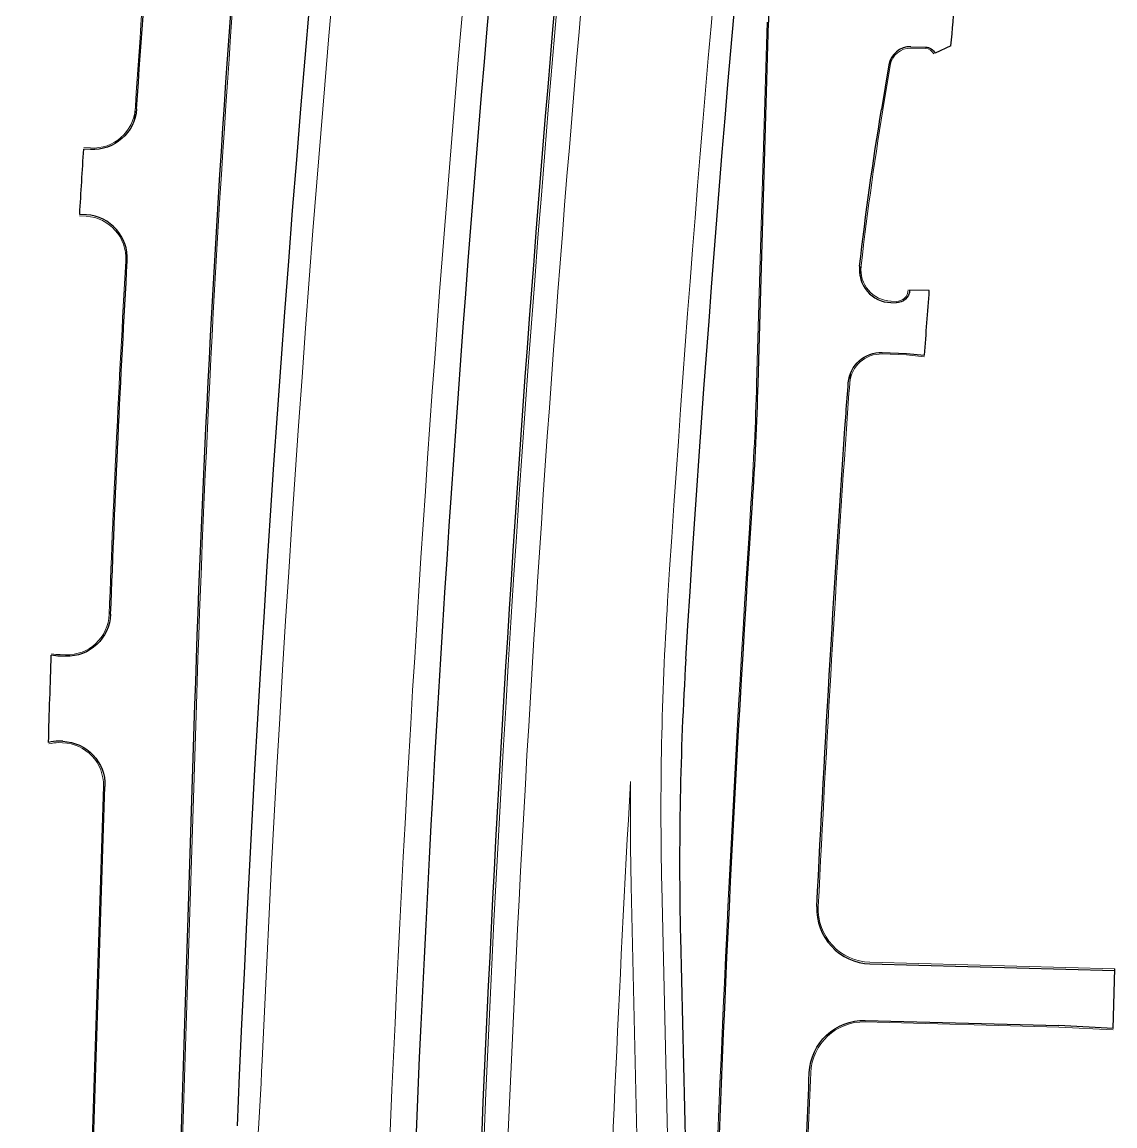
# Model space of a CAD drawing. Extents: x 2536801 to 2538856, y 7112140 to 7131569.
# Drawn here: x 2538044 to 2538545, y 7128224 to 7128730 of the extents above; entities that cross this region are included whole.
import ezdxf

# ---------------------------------------------------------------- set-up
doc = ezdxf.new("R2010")
doc.units = 0
doc.header["$LTSCALE"] = 100
doc.header["$MEASUREMENT"] = 0
for name, color, linetype, lineweight in [('D_BOC_FR', 3, 'Continuous', 13), ('D_BOC_XST', 4, 'Continuous', 13), ('D_CTB_1', 2, 'Continuous', 0), ('D_DRVWY_1', 6, 'Continuous', 30), ('D_EOS_ML', 7, 'Continuous', 30), ('D_EOS_RMP', 1, 'Continuous', 30), ('D_EOT_ML', 7, 'Continuous', 13), ('D_EOT_RMP', 1, 'Continuous', 13), ('D_FOC_FR', 3, 'Continuous', 30), ('D_FOC_XST', 4, 'Continuous', 30)]:
    doc.layers.add(name, color=color, linetype=linetype, lineweight=lineweight)

msp = doc.modelspace()

# ---------------------------------------------------------------- linework, layer by layer
at = {"layer": 'D_BOC_FR', "lineweight": 0}
for p, q in [((2538380.6, 7128563.93), (2538385.4, 7128729.55)), ((2538442.38, 7128713.32), (2538438.44, 7128689.36)), ((2538108.9, 7127941.85), (2538124.03, 7128416.69)), ((2538057.33, 7127621.02), (2538081.49, 7128379.53))]:
    msp.add_line(p, q, dxfattribs=at)
at = {"layer": 'D_BOC_FR', "lineweight": 0, "extrusion": (0, 0, -1)}
for centre, radius, start, end in [((-2546081.33, 7128163.15), 7961.33, 1.824972, 6.697024), ((-2546081.33, 7128163.15), 8002.67, 3.737296, 5.171325), ((-2539917.94, 7128446.29), 1499.33, 6.39198, 9.32981), ((-2546081.33, 7128163.15), 8002.67, 2.112555, 3.310586), ((-2539917.94, 7128446.29), 1499.33, 3.9773, 4.68306), ((-2549393.07, 7127787.5), 10997.33, 2.79773, 3.977297), ((-2549393.07, 7127787.5), 11038.67, 1.825113, 3.749115), ((-2549393.07, 7127787.5), 10997.33, 1.825113, 2.400826)]:
    msp.add_arc(centre, radius, start, end, dxfattribs=at)
at = {"layer": 'D_BOC_FR', "lineweight": 0}
msp.add_arc((2536881.9, 7128607.33), 1499.33, 356.25089, 358.34116, dxfattribs=at)
at = {"layer": 'D_BOC_XST', "lineweight": 0}
for p, q in [((2538432.49, 7128298.77), (2538544.68, 7128295.74)), ((2538430.36, 7128271.49), (2538518.95, 7128269.09)), ((2538543.91, 7128267.82), (2538518.94, 7128269.09))]:
    msp.add_line(p, q, dxfattribs=at)
msp.add_arc((2538433.15, 7128323.1), 24.33, 177.2023, 268.4513, dxfattribs=at)
at = {"layer": 'D_BOC_XST', "lineweight": 0, "extrusion": (0, 0, -1)}
msp.add_arc((-2538429.7, 7128247.16), 24.33, 2.4008, 91.5487, dxfattribs=at)
at = {"layer": 'D_CTB_1', "linetype": 'Continuous', "lineweight": 0, "ltscale": 0.025, "extrusion": (0, 0, -1)}
msp.add_arc((-2549729.58, 7127736.07), 11484, 1.824925, 8.089181, dxfattribs=at)
at = {"layer": 'D_DRVWY_1', "lineweight": 0}
for p, q in [((2538451.25, 7128717.59), (2538457.92, 7128717.42)), ((2538075.53, 7128671.85), (2538072.48, 7128672.04)), ((2538073.61, 7128640.58), (2538070.55, 7128640.77)), ((2538442.14, 7128601.67), (2538444.48, 7128601.58)), ((2538438.08, 7128577.47), (2538449.21, 7128577.05)), ((2538449.17, 7128577.06), (2538457.43, 7128576.24)), ((2538064.17, 7128439.66), (2538061.69, 7128439.74)), ((2538062.78, 7128399.35), (2538061.02, 7128399.41))]:
    msp.add_line(p, q, dxfattribs=at)
at = {"layer": 'D_DRVWY_1'}
for p, q in [((2538451.26, 7128718.26), (2538457.94, 7128718.09)), ((2538469.61, 7128718.58), (2538462.32, 7128715.24)), ((2538075.49, 7128671.19), (2538072.44, 7128671.38)), ((2538073.65, 7128641.25), (2538070.59, 7128641.43)), ((2538459.69, 7128606.59), (2538450.68, 7128606.78)), ((2538442.11, 7128601), (2538444.45, 7128600.92)), ((2538438.11, 7128578.14), (2538449.23, 7128577.72)), ((2538064.15, 7128438.99), (2538061.67, 7128439.07)), ((2538062.81, 7128400.02), (2538061.05, 7128400.07))]:
    msp.add_line(p, q, dxfattribs=at)
at = {"layer": 'D_DRVWY_1', "lineweight": 30}
msp.add_line((2538449.23, 7128577.72), (2538457.5, 7128576.9), dxfattribs=at)
at = {"layer": 'D_DRVWY_1', "extrusion": (0, 0, -1)}
for centre, radius, start, end in [((-2549394.64, 7127787.46), 10964.64, 4.871438, 4.987685), ((-2538457.81, 7128713.09), 5, 91.4779, 154.461), ((-2538076.72, 7128691.15), 20, 183.7739, 273.5239), ((-2546081.33, 7128163.15), 8025, 3.416846, 3.631036), ((-2538444.68, 7128606.91), 6, 181.2079, 272.1425), ((-2549389.67, 7127784.48), 10960.86, 4.145856, 4.301499), ((-2538437.55, 7128563.15), 15, 4.5132, 92.1425), ((-2538064.78, 7128458.98), 20, 182.1134, 271.8313), ((-2546081.38, 7128164.74), 8028.5, 1.675794, 1.961004), ((-2538061.25, 7128456.07), 17.01, 268.5718, 282.4497), ((-2538062.17, 7128380.03), 20, 91.8313, 181.825)]:
    msp.add_arc(centre, radius, start, end, dxfattribs=at)
at = {"layer": 'D_DRVWY_1'}
for centre, radius, start, end in [((2538451.01, 7128708.26), 10, 88.5221, 170.6702), ((2538072.42, 7128621.28), 20, 356.726, 86.4761), ((2538442.67, 7128615.99), 15, 173.4382, 267.8575), ((2538061.33, 7128376.94), 23.13, 90.7172, 102.5405)]:
    msp.add_arc(centre, radius, start, end, dxfattribs=at)
at = {"layer": 'D_DRVWY_1', "lineweight": 0}
for centre, radius, start, end in [((2538451.01, 7128708.26), 9.33, 88.5221, 170.6702), ((2538072.42, 7128621.28), 19.33, 356.726, 86.4761), ((2538442.67, 7128615.99), 14.33, 173.4382, 267.8575), ((2538061.33, 7128376.94), 22.47, 90.7172, 102.5405)]:
    msp.add_arc(centre, radius, start, end, dxfattribs=at)
at = {"layer": 'D_DRVWY_1', "lineweight": 0, "extrusion": (0, 0, -1)}
for centre, radius, start, end in [((-2538457.81, 7128713.09), 4.33, 91.4779, 154.461), ((-2538076.72, 7128691.15), 19.33, 183.7739, 273.5239), ((-2538444.68, 7128606.91), 5.33, 181.2079, 272.1425), ((-2538437.55, 7128563.15), 14.33, 4.5132, 92.1425), ((-2538064.78, 7128458.98), 19.33, 182.1134, 271.8313), ((-2538061.25, 7128456.07), 16.34, 268.5718, 282.4497), ((-2538062.17, 7128380.03), 19.33, 91.8313, 181.825)]:
    msp.add_arc(centre, radius, start, end, dxfattribs=at)
at = {"layer": 'D_EOS_ML', "extrusion": (0, 0, -1)}
for radius, start, end in [(11515, 1.824925, 11.529987), (11485, 1.824925, 10.322938), (11597, 2.41046, 9.790869), (11403, 3.52727, 8.520802)]:
    msp.add_arc((-2549729.58, 7127736.07), radius, start, end, dxfattribs=at)
at = {"layer": 'D_EOS_RMP'}
msp.add_line((2538345.73, 7128310.14), (2538351.22, 7128071.46), dxfattribs=at)
msp.add_arc((2539853.33, 7128344.85), 1508, 176.47273, 181.31899, dxfattribs=at)
at = {"layer": 'D_EOT_ML', "extrusion": (0, 0, -1)}
for radius, start, end in [(11527, 1.824925, 11.529987), (11473, 1.824925, 10.322649), (11587, 2.561278, 9.648459), (11413, 3.65794, 8.372641), (11425, 1.824925, 3.239106)]:
    msp.add_arc((-2549729.58, 7127736.07), radius, start, end, dxfattribs=at)
at = {"layer": 'D_EOT_RMP'}
for p, q in [((2538323.18, 7128333.67), (2538329.23, 7128070.95)), ((2538337.17, 7128333.99), (2538343.22, 7128071.28))]:
    msp.add_line(p, q, dxfattribs=at)
for radius, start in [(1500, 176.34206), (1514, 179.50426)]:
    msp.add_arc((2539836.78, 7128368.52), radius, start, 181.31899, dxfattribs=at)
at = {"layer": 'D_EOT_RMP', "extrusion": (0, 0, -1)}
msp.add_arc((-2536655.66, 7128320.9), 1500, 182.56128, 185.76287, dxfattribs=at)
at = {"layer": 'D_FOC_FR'}
for p, q in [((2538381.27, 7128563.91), (2538386.07, 7128729.53)), ((2538441.14, 7128709.88), (2538437.79, 7128689.47)), ((2538083.93, 7127179.11), (2538123.37, 7128416.71)), ((2538044.21, 7127188.57), (2538082.16, 7128379.39))]:
    msp.add_line(p, q, dxfattribs=at)
at = {"layer": 'D_FOC_FR', "extrusion": (0, 0, -1)}
for centre, radius, start, end in [((-2546081.33, 7128163.15), 7962, 1.824972, 6.697024), ((-2546081.33, 7128163.15), 8002, 3.773923, 5.170328), ((-2539917.94, 7128446.29), 1500, 6.56182, 9.32981), ((-2546081.33, 7128163.15), 8002, 2.113444, 3.273959), ((-2539917.94, 7128446.29), 1500, 3.9773, 4.51322), ((-2549393.07, 7127787.5), 10998, 2.79773, 3.977297), ((-2549393.07, 7127787.5), 11038, 1.825113, 3.749115), ((-2549393.07, 7127787.5), 10998, 1.825113, 2.400826)]:
    msp.add_arc(centre, radius, start, end, dxfattribs=at)
at = {"layer": 'D_FOC_FR'}
for centre, start, end in [((2539885.44, 7128686.11), 174.60076, 178.34116), ((2536881.9, 7128607.33), 356.25089, 358.34116)]:
    msp.add_arc(centre, 1500, start, end, dxfattribs=at)
at = {"layer": 'D_FOC_XST'}
for p, q in [((2538432.47, 7128298.1), (2538544.66, 7128295.07)), ((2538543.94, 7128268.49), (2538544.68, 7128295.74)), ((2538430.38, 7128272.15), (2538518.97, 7128269.76)), ((2538543.94, 7128268.49), (2538518.97, 7128269.76))]:
    msp.add_line(p, q, dxfattribs=at)
msp.add_arc((2538433.15, 7128323.1), 25, 177.2023, 268.4513, dxfattribs=at)
at = {"layer": 'D_FOC_XST', "extrusion": (0, 0, -1)}
msp.add_arc((-2538429.7, 7128247.16), 25, 2.4008, 91.5487, dxfattribs=at)

doc.saveas('drawing.dxf')
